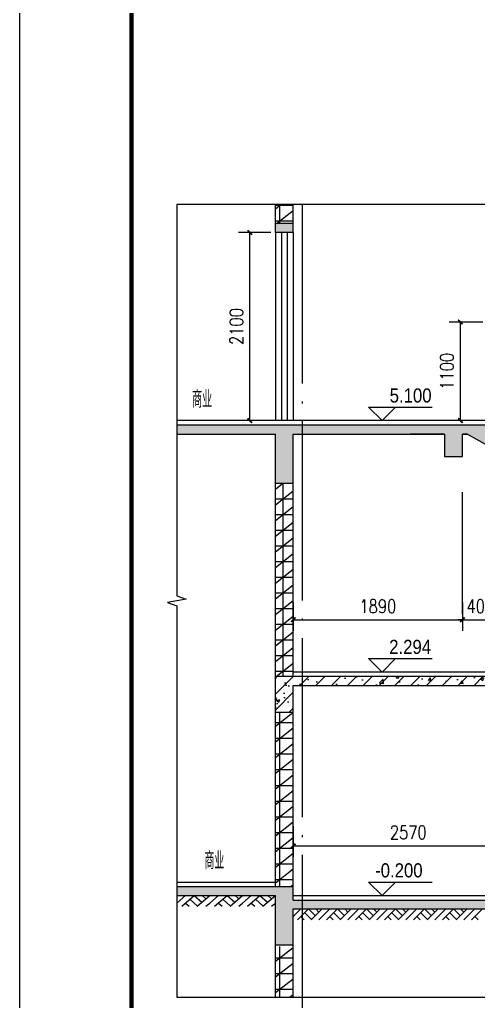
# Model space of a CAD drawing. Extents: x 718358 to 1668613, y -348838 to -159582.
# Drawn here: x 876277 to 881402, y -313767 to -302810 of the extents above; entities that cross this region are included whole.
import ezdxf

# ---------------------------------------------------------------- set-up
doc = ezdxf.new("R2010")
doc.units = 0
doc.header["$LTSCALE"] = 1000
doc.linetypes.add('DOTE', pattern=[2.42, 2, -0.2, 0.02, -0.2])
for name, color, linetype in [('建-可见线', 7, 'Continuous'), ('建-图框', 4, 'Continuous'), ('建-墙体', 2, 'Continuous'), ('建-尺寸', 73, 'Continuous'), ('建-影线', 8, 'Continuous'), ('建-房间名', 7, 'Continuous'), ('建-标高', 3, 'Continuous'), ('建-符号', 3, 'Continuous'), ('建-轴标', 3, 'Continuous'), ('建-轴网', 14, 'DOTE'), ('建-门窗', 4, 'Continuous')]:
    doc.layers.add(name, color=color, linetype=linetype)
doc.styles.add('_TCH_DIM', font='gt单线西文.shx', dxfattribs={"width": 0.8, "bigfont": 'gt单线中文.shx'})
doc.styles.add('DIM_FONT', font='SIMPLEX.shx', dxfattribs={"width": 0.8, "bigfont": 'GBCBIG.shx'})
doc.dimstyles.new('DIMN50', dxfattribs={"dimscale": 0.5, "dimtxt": 300, "dimasz": 100, "dimexe": 250, "dimexo": 300, "dimgap": 150, "dimtad": 1, "dimdec": 0, "dimzin": 0, "dimdsep": 46, "dimtxsty": 'DIM_FONT', "dimblk": 'ARCHTICK', "dimcen": 0.09, "dimdle": 1, "dimclrt": 7, "dimazin": 2, "dimtfac": 1, "dimtdec": 0, "dimtix": 1, "dimtmove": 2, "dimatfit": 3, "dimldrblk": 'ARCHTICK', "dimfxl": 1, "dimtolj": 1, "dimtzin": 0, "dimarcsym": 0})
pattern_1 = [(45, (115212.84, -21555.93), (-88.388348, 88.388348), []), (50, (115212.84, -21555.93), (358.63009, -31.37607), [37.5, -412.5]), (355, (115212.84, -21555.93), (-69.37567, 376.09607), [30, -330]), (100.4514, (115242.72, -21558.54), (289.25469, 344.71977), [31.8701, -350.57106]), (46.1842, (115212.84, -21455.93), (533.62052, -82.7595), [56.25, -618.75]), (96.6356, (115257.3, -21462.8), (467.33135, 487.05894), [47.80514, -525.8565]), (351.1842, (115212.84, -21455.9), (467.33097, 487.0593), [45, -495]), (21, (115262.84, -21480.93), (298.45353, -201.30945), [37.5, -412.5]), (326, (115262.84, -21480.93), (121.65767, 362.57502), [30, -330]), (71.4514, (115287.7, -21497.7), (420.11131, 161.26525), [31.8701, -350.57106]), (37.5, (115212.84, -21555.93), (6.079928, 166.446927), [0, -326, 0, -335, 0, -331.25]), (7.5, (115212.84, -21555.93), (131.53477, 197.205856), [0, -191, 0, -318.5, 0, -126.25]), (327.5, (115101.34, -21555.93), (266.911218, -11.277436), [0, -125, 0, -390, 0, -517.5]), (317.5, (115051.34, -21555.93), (291.593085, 50.05249), [0, -162.5, 0, -259, 0, -367.5])]
pattern_2 = [(0, (115110.34, -21555.93), (0, 175), []), (37.875, (115310.34, -21555.93), (-84.807639, 109.038328), []), (90, (115310.34, -21555.93), (-225, 1e-14), [])]

# ---------------------------------------------------------------- blocks, each defined once
blk = doc.blocks.new('_ArchTick')
at = {"color": 0, "linetype": 'ByBlock', "const_width": 0.4}
blk.add_lwpolyline([(-0.5, -0.5), (0.5, 0.5)], dxfattribs=at)
blk = doc.blocks.new('*D3569')
at = {"layer": 'Defpoints', "color": 0, "transparency": 16777216}
for p in [(879334, -311663), (881904, -311663), (881904, -312031)]:
    blk.add_point(p, dxfattribs=at)
at = {"layer": '建-尺寸', "color": 0, "lineweight": -2, "transparency": 16777216}
for p, q in [((879334, -311813), (879334, -312156)), ((881904, -311813), (881904, -312156)), ((879334, -312031), (881905, -312031))]:
    blk.add_line(p, q, dxfattribs=at)
at = {"layer": '建-尺寸', "color": 0, "lineweight": -2, "transparency": 16777216, "xscale": 50, "yscale": 50, "zscale": 50, "rotation": 180}
blk.add_blockref('_ArchTick', (879334, -312031), dxfattribs=at)
at = {"layer": '建-尺寸', "color": 0, "lineweight": -2, "transparency": 16777216, "xscale": 50, "yscale": 50, "zscale": 50}
blk.add_blockref('_ArchTick', (881904, -312031), dxfattribs=at)
at = {"layer": '建-尺寸', "color": 7, "transparency": 16777216, "insert": (880619, -311881), "char_height": 150, "attachment_point": 5, "style": 'DIM_FONT'}
blk.add_mtext('\\A1;2570', dxfattribs=at)
blk = doc.blocks.new('*D3570')
at = {"layer": 'Defpoints', "color": 0, "transparency": 16777216}
for p in [(879434, -313721), (886234, -313721), (886234, -314275)]:
    blk.add_point(p, dxfattribs=at)
at = {"layer": '建-轴标', "color": 0, "lineweight": -2, "transparency": 16777216}
for p, q in [((879434, -313871), (879434, -314400)), ((886234, -313871), (886234, -314400)), ((879434, -314275), (886235, -314275))]:
    blk.add_line(p, q, dxfattribs=at)
at = {"layer": '建-轴标', "color": 0, "lineweight": -2, "transparency": 16777216, "xscale": 50, "yscale": 50, "zscale": 50, "rotation": 180}
blk.add_blockref('_ArchTick', (879434, -314275), dxfattribs=at)
at = {"layer": '建-轴标', "color": 0, "lineweight": -2, "transparency": 16777216, "xscale": 50, "yscale": 50, "zscale": 50}
blk.add_blockref('_ArchTick', (886234, -314275), dxfattribs=at)
at = {"layer": '建-轴标', "color": 7, "transparency": 16777216, "insert": (882834, -314125), "char_height": 150, "attachment_point": 5, "style": 'DIM_FONT'}
blk.add_mtext('\\A1;6800', dxfattribs=at)
blk = doc.blocks.new('*D3575')
at = {"layer": 'Defpoints', "color": 0, "transparency": 16777216}
for p in [(881224, -309164), (881624, -309164), (881624, -309507)]:
    blk.add_point(p, dxfattribs=at)
at = {"layer": '建-尺寸', "color": 0, "lineweight": -2, "transparency": 16777216}
for p, q in [((881224, -309314), (881224, -309632)), ((881624, -309314), (881624, -309632)), ((881224, -309507), (881174, -309507)), ((881224, -309507), (881624, -309507)), ((881624, -309507), (881674, -309507))]:
    blk.add_line(p, q, dxfattribs=at)
at = {"layer": '建-尺寸', "color": 0, "lineweight": -2, "transparency": 16777216, "xscale": 50, "yscale": 50, "zscale": 50}
blk.add_blockref('_ArchTick', (881224, -309507), dxfattribs=at)
at = {"layer": '建-尺寸', "color": 0, "lineweight": -2, "transparency": 16777216, "xscale": 50, "yscale": 50, "zscale": 50, "rotation": 180}
blk.add_blockref('_ArchTick', (881624, -309507), dxfattribs=at)
at = {"layer": '建-尺寸', "color": 7, "transparency": 16777216, "insert": (881424, -309357), "char_height": 150, "attachment_point": 5, "style": 'DIM_FONT'}
blk.add_mtext('\\A1;400', dxfattribs=at)
blk = doc.blocks.new('*D3576')
at = {"layer": 'Defpoints', "color": 0, "transparency": 16777216}
for p in [(879334, -309164), (881224, -309164), (881224, -309507)]:
    blk.add_point(p, dxfattribs=at)
at = {"layer": '建-尺寸', "color": 0, "lineweight": -2, "transparency": 16777216}
for p, q in [((879334, -309314), (879334, -309632)), ((881224, -309314), (881224, -309632)), ((879334, -309507), (881225, -309507))]:
    blk.add_line(p, q, dxfattribs=at)
at = {"layer": '建-尺寸', "color": 0, "lineweight": -2, "transparency": 16777216, "xscale": 50, "yscale": 50, "zscale": 50, "rotation": 180}
blk.add_blockref('_ArchTick', (879334, -309507), dxfattribs=at)
at = {"layer": '建-尺寸', "color": 0, "lineweight": -2, "transparency": 16777216, "xscale": 50, "yscale": 50, "zscale": 50}
blk.add_blockref('_ArchTick', (881224, -309507), dxfattribs=at)
at = {"layer": '建-尺寸', "color": 7, "transparency": 16777216, "insert": (880279, -309357), "char_height": 150, "attachment_point": 5, "style": 'DIM_FONT'}
blk.add_mtext('\\A1;1890', dxfattribs=at)
blk = doc.blocks.new('*D3577')
at = {"layer": 'Defpoints', "color": 0, "transparency": 16777216}
for p in [(881201, -306185), (881603, -306185), (881603, -307285)]:
    blk.add_point(p, dxfattribs=at)
at = {"layer": '建-尺寸', "color": 0, "lineweight": -2, "transparency": 16777216}
for p, q in [((881453, -306185), (881076, -306185)), ((881201, -307286), (881201, -306185)), ((881453, -307285), (881076, -307285))]:
    blk.add_line(p, q, dxfattribs=at)
at = {"layer": '建-尺寸', "color": 0, "lineweight": -2, "transparency": 16777216, "xscale": 50, "yscale": 50, "zscale": 50}
for p, rotation in [((881201, -306185), 90), ((881201, -307285), 270)]:
    blk.add_blockref('_ArchTick', p, dxfattribs=dict(at, rotation=rotation))
at = {"layer": '建-尺寸', "color": 7, "transparency": 16777216, "insert": (881051, -306735), "char_height": 150, "attachment_point": 5, "rotation": 90, "style": 'DIM_FONT'}
blk.add_mtext('\\A1;1100', dxfattribs=at)
blk = doc.blocks.new('*D3582')
at = {"layer": 'Defpoints', "color": 0, "transparency": 16777216}
for p in [(878849, -305185), (879233, -305185), (879233, -307285)]:
    blk.add_point(p, dxfattribs=at)
at = {"layer": '建-尺寸', "color": 0, "lineweight": -2, "transparency": 16777216}
for p, q in [((879083, -305185), (878724, -305185)), ((878849, -307286), (878849, -305185)), ((879083, -307285), (878724, -307285))]:
    blk.add_line(p, q, dxfattribs=at)
at = {"layer": '建-尺寸', "color": 0, "lineweight": -2, "transparency": 16777216, "xscale": 50, "yscale": 50, "zscale": 50}
for p, rotation in [((878849, -305185), 90), ((878849, -307285), 270)]:
    blk.add_blockref('_ArchTick', p, dxfattribs=dict(at, rotation=rotation))
at = {"layer": '建-尺寸', "color": 7, "transparency": 16777216, "insert": (878699, -306235), "char_height": 150, "attachment_point": 5, "rotation": 90, "style": 'DIM_FONT'}
blk.add_mtext('\\A1;2100', dxfattribs=at)

msp = doc.modelspace()

# ---------------------------------------------------------------- hatches: boundary and pattern name
at = {"layer": '建-影线'}
h = msp.add_hatch(dxfattribs=at)
h.set_pattern_fill('空心砖', color=256, scale=50, style=0)
h.set_pattern_definition(pattern_2)
h.paths.add_polyline_path([(886134.3, -308660.5), (886334.3, -308660.5), (886334.3, -306285.5), (886134.3, -306285.5)], flags=16)
h.paths.add_polyline_path([(879134.3, -305085.5), (879334.3, -305085.5), (879334.3, -304872.6), (879134.3, -304872.6)], flags=16)
h = msp.add_hatch(dxfattribs=at)
h.set_pattern_fill('钢筋混凝土', color=256, scale=50, style=0)
h.set_pattern_definition(pattern_1)
h.paths.add_polyline_path([(879134.3, -307985.5), (879334.3, -307985.5), (879334.3, -307435.5), (881024.3, -307435.5), (881024.3, -307685.5), (881224.3, -307685.5), (881224.3, -307435.5), (881276.8, -307435.5), (883797.2, -308838.6), (884264.3, -308838.6), (884264.3, -309088.6), (884464.3, -309088.6), (884464.3, -308838.6), (886134.3, -308838.6), (886134.3, -309138.6), (886334.3, -309138.6), (886334.3, -308738.6), (883864.3, -308738.6), (883864.3, -308582.7), (883584.3, -308582.7), (883584.3, -308426.9), (883304.3, -308426.9), (883304.3, -308271), (883024.3, -308271), (883024.3, -308115.1), (882744.3, -308115.1), (882744.3, -307959.2), (882464.3, -307959.2), (882464.3, -307803.3), (882184.3, -307803.3), (882184.3, -307647.5), (881904.3, -307647.5), (881904.3, -307491.6), (881624.3, -307491.6), (881624.3, -307335.7), (881549.3, -307335.7), (881549.3, -307335.5), (878033.7, -307335.5), (878033.7, -307435.5), (879134.3, -307435.5)])
h.paths.add_polyline_path([(886134.3, -309385.6), (886334.3, -309385.6), (886334.3, -309285.6), (886134.3, -309285.6)], flags=16)
h.paths.add_polyline_path([(879134.3, -305185.5), (879334.3, -305185.5), (879334.3, -305085.5), (879134.3, -305085.5)], flags=16)
h = msp.add_hatch(dxfattribs=at)
h.set_pattern_fill('空心砖', color=256, scale=50, style=0)
h.set_pattern_definition([(0, (311346.84, -26056.43), (0, 175), []), (37.875, (311546.84, -26056.43), (-84.80764, 109.038328), []), (90, (311546.84, -26056.43), (-225, 1e-14), [])])
h.paths.add_polyline_path([(879134.3, -310141.5), (879334.3, -310141.5), (879334.3, -307985.5), (879134.3, -307985.5)])
h = msp.add_hatch(dxfattribs=at)
h.set_pattern_fill('空心砖', color=256, scale=50, style=0)
h.set_pattern_definition(pattern_2)
h.paths.add_polyline_path([(879134.3, -313720.8), (879334.3, -313720.8), (879334.3, -313153.2), (879134.3, -313153.2)], flags=16)
h.paths.add_polyline_path([(886134.3, -313720.8), (886334.3, -313720.8), (886334.3, -313135.6), (886134.3, -313135.6)], flags=16)
h.paths.add_polyline_path([(886134.3, -312635.6), (886334.3, -312635.6), (886334.3, -312285.6), (886134.3, -312285.6)], flags=16)
h.paths.add_polyline_path([(879334.3, -310541.5), (879134.3, -310541.5), (879134.3, -312485.6), (879334.3, -312485.6)])
h.paths.add_polyline_path([(886334.3, -309138.6), (886134.3, -309138.6), (886134.3, -309285.6), (886334.3, -309285.6)])
h = msp.add_hatch(dxfattribs=at)
h.set_pattern_fill('钢筋混凝土', color=256, scale=50, style=0)
h.set_pattern_definition(pattern_1)
h.paths.add_polyline_path([(881904.3, -310141.5), (879434.3, -310141.5), (879434.3, -310241.5), (881024.3, -310241.5), (881504.3, -310241.5), (881557.2, -310241.5), (883864.3, -311525.9), (883864.3, -311738.6), (884064.3, -311738.6), (884064.3, -311488.6), (885934.3, -311488.6), (885934.3, -311788.6), (886134.3, -311788.6), (886134.3, -311388.6), (883864.3, -311388.6), (883864.3, -311232.7), (883584.3, -311232.7), (883584.3, -311076.8), (883304.3, -311076.8), (883304.3, -310920.9), (883024.3, -310920.9), (883024.3, -310765.1), (882744.3, -310765.1), (882744.3, -310609.2), (882464.3, -310609.2), (882464.3, -310453.3), (882184.3, -310453.3), (882184.3, -310297.4), (881904.3, -310297.4)])
h.paths.add_polyline_path([(879334.3, -310241.5), (879434.3, -310241.5), (879434.3, -310141.5), (879134.3, -310141.5), (879134.3, -310541.5), (879334.3, -310541.5)])
h = msp.add_hatch(dxfattribs=at)
h.set_pattern_fill('钢筋混凝土', color=256, scale=50, style=0)
h.set_pattern_definition([(45, (311346.84, -26056.43), (-88.388348, 88.388348), []), (50, (311346.84, -26056.43), (358.63009, -31.37607), [37.5, -412.5]), (355, (311346.84, -26056.43), (-69.37567, 376.09607), [30, -330]), (100.4514, (311376.72, -26059.04), (289.2547, 344.71977), [31.8701, -350.57106]), (46.1842, (311346.84, -25956.43), (533.62052, -82.7595), [56.25, -618.75]), (96.6356, (311391.3, -25963.3), (467.33135, 487.05894), [47.80514, -525.8565]), (351.1842, (311346.84, -25956.4), (467.33097, 487.0593), [45, -495]), (21, (311396.84, -25981.43), (298.45353, -201.30945), [37.5, -412.5]), (326, (311396.84, -25981.43), (121.65767, 362.57502), [30, -330]), (71.4514, (311421.7, -25998.2), (420.11131, 161.26525), [31.8701, -350.57106]), (37.5, (311346.84, -26056.43), (6.079928, 166.446927), [0, -326, 0, -335, 0, -331.25]), (7.5, (311346.84, -26056.43), (131.53477, 197.205856), [0, -191, 0, -318.5, 0, -126.25]), (327.5, (311235.34, -26056.43), (266.911218, -11.277436), [0, -125, 0, -390, 0, -517.5]), (317.5, (311185.34, -26056.43), (291.593085, 50.05249), [0, -162.5, 0, -259, 0, -367.5])])
h.paths.add_polyline_path([(879334.3, -312735.6), (886134.3, -312735.6), (886134.3, -313135.6), (886334.3, -313135.6), (886334.3, -312835.6), (886983.3, -312835.6), (886983.3, -312735.6), (886334.3, -312735.6), (886334.3, -312635.6), (879334.3, -312635.6), (879334.3, -312485.6), (878033.7, -312485.6), (878033.7, -312585.6), (879134.3, -312585.6), (879134.3, -313135.6), (879334.3, -313135.6)])

# ---------------------------------------------------------------- linework, layer by layer
at = {"layer": '建-可见线'}
for points in [[(886134.3, -308688.6), (883914.3, -308688.6), (883914.3, -308532.7), (883634.3, -308532.7), (883634.3, -308376.9), (883354.3, -308376.9), (883354.3, -308221), (883074.3, -308221), (883074.3, -308065.1), (882794.3, -308065.1), (882794.3, -307909.2), (882514.3, -307909.2), (882514.3, -307753.3), (882234.3, -307753.3), (882234.3, -307597.5), (881954.3, -307597.5), (881954.3, -307441.6), (881674.3, -307441.6), (881674.3, -307285.5), (878033.7, -307285.5)], [(886014.3, -311338.6), (883914.3, -311338.6), (883914.3, -311182.7), (883634.3, -311182.7), (883634.3, -311026.8), (883354.3, -311026.8), (883354.3, -310870.9), (883074.3, -310870.9), (883074.3, -310715.1), (882794.3, -310715.1), (882794.3, -310559.2), (882514.3, -310559.2), (882514.3, -310403.3), (882234.3, -310403.3), (882234.3, -310247.4), (881954.3, -310247.4), (881954.3, -310091.5), (879334.3, -310091.5)], [(878033.7, -312435.6), (879134.3, -312435.6)], [(879334.3, -312585.6), (886134.3, -312585.6)]]:
    msp.add_lwpolyline(points, dxfattribs=at)
at = {"layer": '建-图框'}
msp.add_lwpolyline([(876276.8, -319314.4), (918326.8, -319314.4), (918326.8, -289614.4), (876276.8, -289614.4)], close=True, dxfattribs=at)
at = {"layer": '建-图框', "const_width": 50}
msp.add_lwpolyline([(877526.8, -318814.4), (917826.8, -318814.4), (917826.8, -290114.4), (877526.8, -290114.4)], close=True, dxfattribs=at)
at = {"layer": '建-墙体'}
for p, q in [((879134.3, -305185.5), (879134.3, -304872.6)), ((879334.3, -305185.5), (879334.3, -304872.6)), ((878033.7, -307435.5), (879134.3, -307435.5)), ((879134.3, -312485.6), (879134.3, -307435.5)), ((879334.3, -310141.5), (879334.3, -307435.5)), ((879334.3, -307435.5), (881024.3, -307435.5)), ((881024.3, -307435.5), (881024.3, -307685.5)), ((881224.3, -307435.5), (881277.7, -307435.5)), ((881224.3, -307685.5), (881224.3, -307435.5)), ((881024.3, -307685.5), (881224.3, -307685.5)), ((879334.3, -307985.5), (879134.3, -307985.5)), ((879334.3, -312635.6), (879334.3, -310241.5)), ((879334.3, -310241.5), (881024.3, -310241.5)), ((881024.3, -310241.5), (881504.3, -310241.5)), ((878033.7, -312485.6), (879334.3, -312485.6)), ((878033.7, -312585.6), (879134.3, -312585.6)), ((879134.3, -313720.8), (879134.3, -312585.6)), ((879334.3, -312635.6), (886334.3, -312635.6)), ((879334.3, -313720.8), (879334.3, -312735.6)), ((879134.3, -313135.6), (879334.3, -313135.6))]:
    msp.add_line(p, q, dxfattribs=at)
for points in [[(879334.3, -305085.5), (879134.3, -305085.5)], [(879334.3, -305185.5), (879134.3, -305185.5)], [(886334.3, -308738.6), (883864.3, -308738.6), (883864.3, -308582.7), (883584.3, -308582.7), (883584.3, -308426.9), (883304.3, -308426.9), (883304.3, -308271), (883024.3, -308271), (883024.3, -308115.1), (882744.3, -308115.1), (882744.3, -307959.2), (882464.3, -307959.2), (882464.3, -307803.3), (882184.3, -307803.3), (882184.3, -307647.5), (881904.3, -307647.5), (881904.3, -307491.6), (881624.3, -307491.6), (881624.3, -307335.5), (878033.7, -307335.5)], [(881024.3, -307435.7), (880639.3, -307435.7)], [(884264.3, -308838.6), (883797.2, -308838.6), (881277.2, -307435.7), (881224.3, -307435.7)], [(885934.3, -311488.6), (885934.3, -311788.6), (886134.3, -311788.6), (886134.3, -311388.6), (883864.3, -311388.6), (883864.3, -311232.7), (883584.3, -311232.7), (883584.3, -311076.8), (883304.3, -311076.8), (883304.3, -310920.9), (883024.3, -310920.9), (883024.3, -310765.1), (882744.3, -310765.1), (882744.3, -310609.2), (882464.3, -310609.2), (882464.3, -310453.3), (882184.3, -310453.3), (882184.3, -310297.4), (881904.3, -310297.4), (881904.3, -310141.5), (879134.3, -310141.5)], [(879334.3, -310541.5), (879134.3, -310541.5)], [(879334.3, -312735.6), (886134.3, -312735.6), (886134.3, -313720.8)]]:
    msp.add_lwpolyline(points, dxfattribs=at)
for p in [(879201, -305185.5), (879267.7, -305185.5)]:
    msp.add_point(p, dxfattribs=at)
at = {"layer": '建-尺寸'}
msp.add_line((881224.3, -309448), (881224.3, -308081.9), dxfattribs=at)
at = {"layer": '建-影线'}
for p, q in [((878033.7, -312669.6), (878130.6, -312585.6)), ((878089.1, -312705.6), (878227.5, -312585.6)), ((878227.5, -312585.6), (878314, -312660.6)), ((878262.1, -312705.6), (878400.6, -312585.6)), ((878317.5, -312585.6), (878359, -312621.6)), ((878400.6, -312669.6), (878497.5, -312585.6)), ((878455.9, -312705.6), (878594.4, -312585.6)), ((878594.4, -312585.6), (878680.9, -312660.6)), ((878629, -312705.6), (878767.4, -312585.6)), ((878684.4, -312585.6), (878725.9, -312621.6)), ((878767.4, -312669.6), (878864.4, -312585.6)), ((878822.8, -312705.6), (878961.3, -312585.6)), ((878961.3, -312585.6), (879047.8, -312660.6)), ((878995.9, -312705.6), (879134.3, -312585.6)), ((879051.3, -312585.6), (879092.8, -312621.6)), ((878130.6, -312669.6), (878172.1, -312705.6)), ((878179.1, -312627.6), (878265.6, -312702.6)), ((878359, -312705.6), (878400.6, -312669.6)), ((878497.5, -312669.6), (878539, -312705.6)), ((878545.9, -312627.6), (878632.5, -312702.6)), ((878725.9, -312705.6), (878767.4, -312669.6)), ((878864.4, -312669.6), (878905.9, -312705.6)), ((878912.8, -312627.6), (878999.3, -312702.6)), ((879092.8, -312705.6), (879134.3, -312669.6)), ((879334.3, -312819.6), (879419.9, -312735.6)), ((879383.2, -312855.6), (879505.4, -312735.6)), ((879419.9, -312819.6), (879456.5, -312855.6)), ((879462.6, -312777.6), (879539, -312852.6)), ((879505.4, -312735.6), (879581.8, -312810.6)), ((879535.9, -312855.6), (879658.1, -312735.6)), ((879584.8, -312735.6), (879621.5, -312771.6)), ((879621.5, -312855.6), (879658.1, -312819.6)), ((879658.1, -312819.6), (879743.7, -312735.6)), ((879707, -312855.6), (879829.2, -312735.6)), ((879743.7, -312819.6), (879780.3, -312855.6)), ((879786.4, -312777.6), (879862.8, -312852.6)), ((879829.2, -312735.6), (879905.6, -312810.6)), ((879859.7, -312855.6), (879981.9, -312735.6)), ((879908.6, -312735.6), (879945.3, -312771.6)), ((879945.3, -312855.6), (879981.9, -312819.6)), ((879981.9, -312819.6), (880067.5, -312735.6)), ((880030.8, -312855.6), (880153, -312735.6)), ((880067.5, -312819.6), (880104.1, -312855.6)), ((880110.2, -312777.6), (880186.6, -312852.6)), ((880153, -312735.6), (880229.4, -312810.6)), ((880183.6, -312855.6), (880305.7, -312735.6)), ((880232.4, -312735.6), (880269.1, -312771.6)), ((880269.1, -312855.6), (880305.7, -312819.6)), ((880305.7, -312819.6), (880391.3, -312735.6)), ((880354.6, -312855.6), (880476.8, -312735.6)), ((880391.3, -312819.6), (880427.9, -312855.6)), ((880434, -312777.6), (880510.4, -312852.6)), ((880476.8, -312735.6), (880553.2, -312810.6)), ((880507.4, -312855.6), (880629.6, -312735.6)), ((880556.2, -312735.6), (880592.9, -312771.6)), ((880592.9, -312855.6), (880629.6, -312819.6)), ((880629.6, -312819.6), (880715.1, -312735.6)), ((880678.4, -312855.6), (880800.6, -312735.6)), ((880715.1, -312819.6), (880751.7, -312855.6)), ((880757.9, -312777.6), (880834.2, -312852.6)), ((880800.6, -312735.6), (880877, -312810.6)), ((880831.2, -312855.6), (880953.4, -312735.6)), ((880880.1, -312735.6), (880916.7, -312771.6)), ((880916.7, -312855.6), (880953.4, -312819.6)), ((880953.4, -312819.6), (881038.9, -312735.6)), ((881002.2, -312855.6), (881124.4, -312735.6)), ((881038.9, -312819.6), (881075.6, -312855.6)), ((881081.7, -312777.6), (881158, -312852.6)), ((881124.4, -312735.6), (881200.8, -312810.6)), ((881155, -312855.6), (881277.2, -312735.6)), ((881203.9, -312735.6), (881240.5, -312771.6)), ((881240.5, -312855.6), (881277.2, -312819.6)), ((881277.2, -312819.6), (881362.7, -312735.6)), ((881326.1, -312855.6), (881448.2, -312735.6)), ((881362.7, -312819.6), (881399.4, -312855.6))]:
    msp.add_line(p, q, dxfattribs=at)
at = {"layer": '建-标高'}
for p, q in [((880325.7, -307285.5), (880175.7, -307135.5)), ((880175.7, -307135.5), (880887.5, -307135.5)), ((880325.7, -307285.5), (880475.7, -307135.5)), ((880325.7, -310091.5), (880175.7, -309941.5)), ((880175.7, -309941.5), (880887.5, -309941.5)), ((880325.7, -310091.5), (880475.7, -309941.5)), ((880325.7, -312585.6), (880175.7, -312435.6)), ((880175.7, -312435.6), (880887.5, -312435.6)), ((880325.7, -312585.6), (880475.7, -312435.6))]:
    msp.add_line(p, q, dxfattribs=at)
at = {"layer": '建-符号'}
for points in [[(886983.3, -304872.6), (882564.8, -304872.6), (882526.5, -304977.6), (882489.5, -304767.6), (882452.3, -304872.6), (878033.7, -304872.6)], [(878033.7, -304872.6), (878033.7, -309240.5), (878138.7, -309278.7), (877928.7, -309315.7), (878033.7, -309353), (878033.7, -313720.8)], [(878033.7, -313720.8), (882452.3, -313720.8), (882490.5, -313615.8), (882527.5, -313825.8), (882564.8, -313720.8), (886983.3, -313720.8)]]:
    msp.add_lwpolyline(points, dxfattribs=at)
at = {"layer": '建-轴标'}
msp.add_line((879434.3, -313720.8), (879434.3, -314770.8), dxfattribs=at)
at = {"layer": '建-轴网'}
msp.add_line((879434.3, -304872.6), (879434.3, -313720.8), dxfattribs=at)
at = {"layer": '建-门窗'}
for p, q in [((879134.3, -305185.5), (879134.3, -307285.5)), ((879201, -305185.5), (879201, -307285.5)), ((879267.7, -305185.5), (879267.7, -307285.5)), ((879334.3, -305185.5), (879334.3, -307285.5))]:
    msp.add_line(p, q, dxfattribs=at)

# ---------------------------------------------------------------- texts
at = {"layer": '建-房间名', "style": 'DIM_FONT', "width": 0.8}
for p in [(878205, -307142.2), (878341.5, -312292.4)]:
    msp.add_text('商业', height=192.91, dxfattribs=at).set_placement(p)
at = {"layer": '建-标高', "style": '_TCH_DIM', "width": 0.888889}
for s, p in [('5.100', (880411.1, -307083)), ('2.294', (880405.8, -309889)), ('-0.200', (880248.5, -312383.1))]:
    msp.add_text(s, height=157.5, dxfattribs=at).set_placement(p)

# ---------------------------------------------------------------- dimensions: what is measured, and where the dimension line sits
at = {"layer": '建-尺寸'}
for p1, p2, distance, picture, middle in [((879233.3, -307285.5), (879233.3, -305185.5), 384.2, '*D3582', (878699.1, -306235.5)), ((881602.8, -307285.5), (881602.8, -306185.5), 402.2, '*D3577', (881050.6, -306735.5)), ((879334.3, -309164.4), (881224.3, -309164.4), -342.2, '*D3576', (880279.3, -309356.6)), ((881224.3, -309164.4), (881624.3, -309164.4), -342.2, '*D3575', (881424.3, -309356.6)), ((879334.3, -311663.2), (881904.3, -311663.2), -367.3, '*D3569', (880619.3, -311880.5))]:
    dim = msp.add_aligned_dim(p1=p1, p2=p2, distance=distance, dimstyle='DIMN50', dxfattribs=at)
    dim.commit()
    dim.dimension.update_dxf_attribs({"geometry": picture, "text_midpoint": middle})
at = {"layer": '建-轴标'}
dim = msp.add_aligned_dim(p1=(879434.3, -313720.8), p2=(886234.3, -313720.8), distance=-554, dimstyle='DIMN50', dxfattribs=at)
dim.commit()
dim.dimension.update_dxf_attribs({"geometry": '*D3570', "text_midpoint": (882834.3, -314124.8)})

doc.saveas('drawing.dxf')
